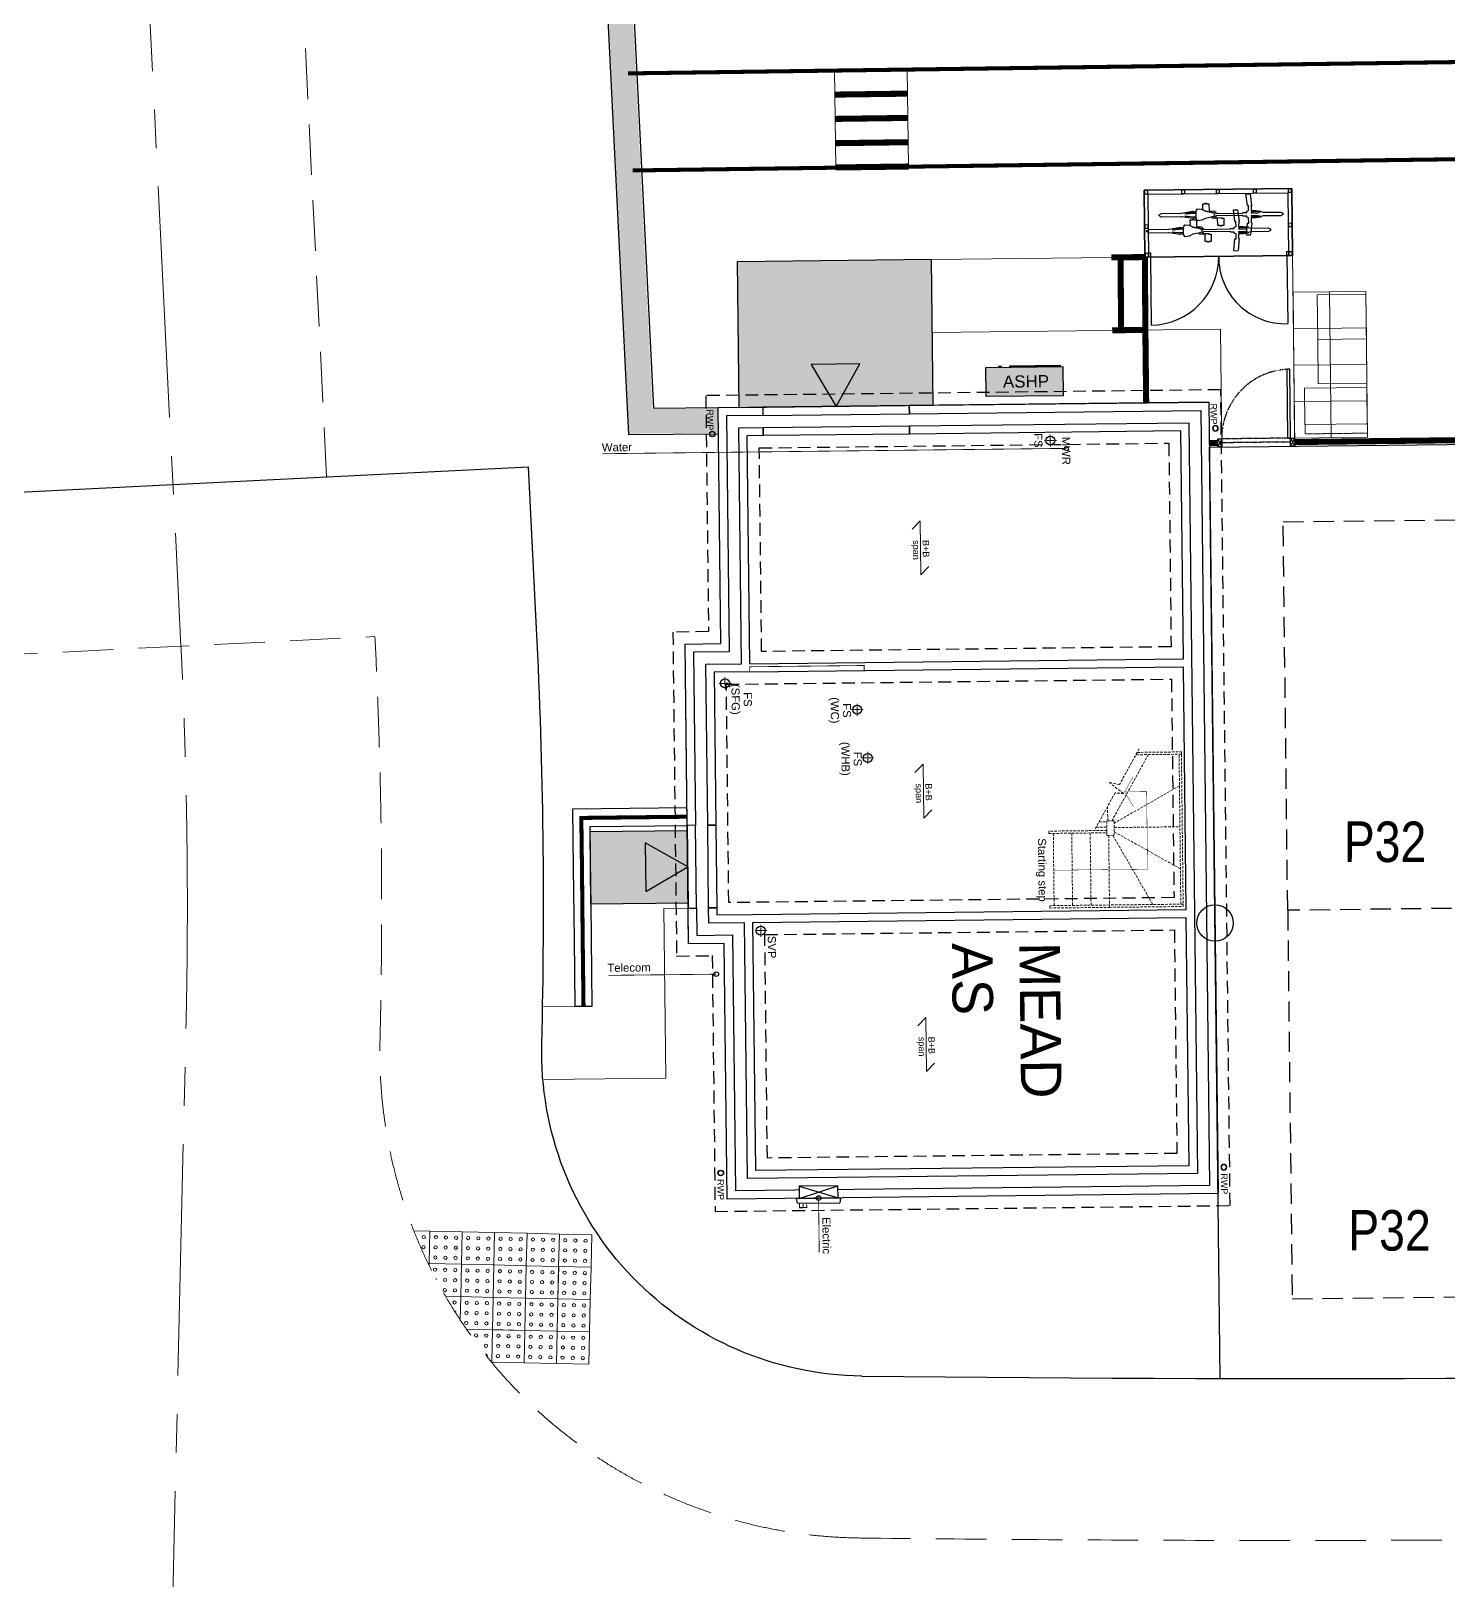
# Model space of a CAD drawing. Extents: x 287880777 to 288144713, y 62793326 to 63089570.
# Drawn here: x 287973894 to 287991400, y 63006965 to 63026100 of the extents above; entities that cross this region are included whole.
import ezdxf

# ---------------------------------------------------------------- set-up
doc = ezdxf.new("R2010")
doc.units = 0
doc.set_wipeout_variables(frame=1)
for name, pattern in [('CENTER', [2, 1.25, -0.25, 0.25, -0.25]), ('Dash', [6.35, 3.175, -3.175]), ('DASHED', [1.4, 0.7, -0.7]), ('DASHED2', [0.375, 0.25, -0.125]), ('HIDDEN', [9.525, 6.35, -3.175]), ('XREF - NORTHERN HIGHWAY DESIGN$0$CENTER2', [28.575, 19.05, -3.175, 3.175, -3.175]), ('XREF - NORTHERN HIGHWAY DESIGN$0$DASHED2', [0.375, 0.25, -0.125])]:
    doc.linetypes.add(name, pattern=pattern)
doc.layers.get('0').update_dxf_attribs({"color": 252})
for name, color, linetype in [('EXP - PEN 1', 1, 'Continuous'), ('NAR 1200h METAL RAILINGS', 160, 'DASHED'), ('NAR DETAIL', 2, 'Continuous'), ('NAR EXTERNAL WALLS', 2, 'Continuous'), ('NAR PARKING', 7, 'DASHED2'), ('NAR PATIO', 3, 'Continuous'), ('NAR PRIVATE DRIVE', 6, 'Continuous'), ('NAR PRIVATE PATH HATCH', 8, 'Continuous'), ('NAR ROLLOVERS', 76, 'DASHED'), ('Wain-Drainage Foul', 6, 'Continuous'), ('Wain-Drainage Foul Text', 2, 'Continuous'), ('Wain-Electrics', 3, 'Continuous'), ('Wain-Foundation acessories', 9, 'Continuous'), ('Wain-Foundation Line', 9, 'Continuous'), ('Wain-Meter box', 9, 'Continuous'), ('Wain-RWP', 9, 'Continuous'), ('Wain-Services Run (Electric)', 10, 'Continuous'), ('Wain-Services Run (Telecom)', 190, 'Continuous'), ('Wain-Stair 1', 2, 'Continuous'), ('Wain-Stair numbers', 9, 'Continuous'), ('Wain-Wall (External)', 4, 'Continuous')]:
    doc.layers.add(name, color=color, linetype=linetype)
for name, color, linetype, lineweight in [('EXP - STEPS', 240, 'Continuous', 18), ('NAR BIN STORAGE', 2, 'Continuous', 0), ('NAR CBF', 34, 'FENCELINE2', 0), ('NAR M4(2)', 94, 'Continuous', 30), ('NAR PATHS', 3, 'Continuous', 0), ('Wain-Text', 2, 'Continuous', 25), ('XREF - NORTHERN HIGHWAY DESIGN$0$EXP - HIGHWAY CENTRELINE', 3, 'XREF - NORTHERN HIGHWAY DESIGN$0$CENTER2', 18), ('XREF - NORTHERN HIGHWAY DESIGN$0$EXP - HIGHWAY CHANNEL', 4, 'XREF - NORTHERN HIGHWAY DESIGN$0$DASHED2', 9), ('XREF - NORTHERN HIGHWAY DESIGN$0$EXP - HIGHWAY FOOTWAY', 3, 'Continuous', 25), ('XREF - NORTHERN HIGHWAY DESIGN$0$EXP - HIGHWAY TACTILES', 1, 'Continuous', 9), ('XREF - NORTHERN HIGHWAY DESIGN$0$EXP - PRIVATE CHANNEL', 3, 'XREF - NORTHERN HIGHWAY DESIGN$0$DASHED2', 9)]:
    doc.layers.add(name, color=color, linetype=linetype, lineweight=lineweight)
for name, color, linetype, true_color in [('NAR DOOR OPENINGS', 140, 'Continuous', 0x00bfff), ('NAR EV CHARGING POINT', 3, 'Continuous', 0x00ff00), ('NAR HOUSE TYPE NAMES', 1, 'Continuous', 0xff0000), ('RL-Fittings', 252, 'Continuous', 0x8f8f8e), ('Wain-Services Run (Water', 145, 'Continuous', 0x3481b8)]:
    doc.layers.add(name, color=color, linetype=linetype, true_color=true_color)
for name, color, linetype, lineweight, true_color in [('NAR Retaining Wall', 222, 'Continuous', 13, 0xcc0099), ('Wain-Mains Water Riser', 152, 'Continuous', 25, 0x2776bb), ('Wain-Mains Water Riser Text', 152, 'Continuous', 25, 0x2776bb)]:
    doc.layers.add(name, color=color, linetype=linetype, lineweight=lineweight, true_color=true_color)
doc.styles.add('DD Arial Narrow', font='ARIALN.TTF', dxfattribs={"height": 100})
doc.styles.get("Standard").update_dxf_attribs({"font": 'arial.ttf'})
doc.styles.add('XREF - ARCHITECT LAYOUT$0$DD Arial Narrow', font='ARIALN.TTF', dxfattribs={"height": 100})
doc.linetypes.add('FENCELINE2', pattern='A,0.25,-0.1,[132,ltypeshp.shx,S=0.1,R=0,X=-0.1,Y=0],-0.1,1', length=1.45)

# ---------------------------------------------------------------- blocks, each defined once
blk = doc.blocks.new('Drainage Pipe')
at = {"linetype": 'CENTER', "lineweight": 13, "ltscale": 20}
for p, q in [((-41681, 78687), (-41831, 78687)), ((-41756, 78762), (-41756, 78612))]:
    blk.add_line(p, q, dxfattribs=at)
blk.add_circle((-41756, 78687), 55)
blk = doc.blocks.new('Span symbol - Beam & block')
at = {"linetype": 'Continuous', "lineweight": 13}
for p, q in [((-5342, 71790), (-6007, 71790)), ((-6007, 71790), (-5906, 71689)), ((-5442, 71890), (-5342, 71790))]:
    blk.add_line(p, q, dxfattribs=at)
at = {"insert": (-5770, 71896), "char_height": 80, "attachment_point": 1, "line_spacing_factor": 0.9}
blk.add_mtext('B+B\\Pspan', dxfattribs=at)
blk = doc.blocks.new('ASHP')
at = {"transparency": 33554457}
h = blk.add_hatch(color=256, dxfattribs=at)
h.dxf.hatch_style = 1
h.paths.add_polyline_path([(548853, -2506), (548853, -2866), (547903, -2866), (547903, -2506)])
at = {"flags": 128}
blk.add_lwpolyline([(548853, -2506), (548853, -2866), (547903, -2866), (547903, -2506)], close=True, dxfattribs=at)
for points in [[(548098, -2496), (548058, -2496), (548058, -2506), (548098, -2506)], [(548199, -2488), (548821, -2488), (548821, -2506), (548199, -2506)]]:
    blk.add_lwpolyline(points, close=True)
at = {"layer": 'Wain-Electrics', "lineweight": 0, "insert": (548112, -2609), "char_height": 150, "width": 2397.38, "attachment_point": 1, "line_spacing_factor": 0.9}
blk.add_mtext('\\A1;ASHP ', dxfattribs=at)
at = {"layer": 'Wain-Text', "lineweight": 0, "insert": (548112, -2609), "char_height": 150, "width": 2397.38, "attachment_point": 1, "line_spacing_factor": 0.9}
blk.add_mtext('\\A1;ASHP ', dxfattribs=at)
blk = doc.blocks.new('RWP')
for radius in [35, 31.5]:
    blk.add_circle((35, 35), radius)
blk = doc.blocks.new('Stairs (Subs)')
at = {"layer": 'Wain-Stair 1', "color": 9, "linetype": 'HIDDEN', "lineweight": 9, "ltscale": 5}
for p, q in [((42, 1543, 0), (42, 2090, 0)), ((71, 2090, 0), (1923, 2090, 0)), ((71, 2090, 0), (71, 1527, 0)), ((1923, 2061, 0), (71, 2061, 0)), ((460, 2061, 0), (914, 1249, 0)), ((967, 1249, 0), (967, 2061, 0)), ((1486, 2061, 0), (1020, 1249, 0)), ((1923, 2090, 0), (1923, 1180, 0)), ((1952, 1180, 0), (1952, 2090, 0)), ((71, 1681, 0), (883, 1222, 0)), ((1923, 1715, 0), (1063, 1232, 0)), ((705, 1170, 0), (883, 1170, 0)), ((883, 1249, 0), (883, 1159, 0)), ((1063, 1249, 0), (883, 1249, 0)), ((883, 1159, 0), (1063, 1159, 0)), ((896, 1062, 0), (896, 1159, 0)), ((960, 1026, 0), (960, 1159, 0)), ((1063, 1159, 0), (1063, 1249, 0)), ((1063, 1180, 0), (1923, 1180, 0)), ((1031, 952, 0), (1923, 952, 0)), ((1031, 724, 0), (1923, 724, 0)), ((1031, 496, 0), (1923, 496, 0))]:
    blk.add_line(p, q, dxfattribs=at)
at = {"layer": 'Wain-Stair 1', "color": 9, "linetype": 'HIDDEN', "lineweight": 9, "ltscale": 5, "elevation": 0}
for points in [[(42, 2090), (71, 2090)], [(1923, 2090), (1952, 2090)], [(0, 1567), (437, 1321), (408, 1194), (549, 1370), (539, 1264), (985, 1012)]]:
    blk.add_lwpolyline(points, dxfattribs=at)
for points in [[(1002, 441), (1031, 441), (1031, 1159), (1002, 1159)], [(1923, 441), (1952, 441), (1952, 1180), (1923, 1180)]]:
    blk.add_lwpolyline(points, close=True, dxfattribs=at)
at = {"layer": 'Wain-Stair numbers', "color": 253, "const_width": 5, "elevation": 0}
for points in [[(528, 1383), (528, 1655), (1486, 1655), (1486, 496)], [(342, 1490), (342, 1490), (528, 1383), (714, 1490), (714, 1490)]]:
    blk.add_lwpolyline(points, dxfattribs=at)
at = {"layer": 'Wain-Stair numbers', "color": 9, "insert": (1481, 406, 0), "char_height": 100, "width": 1584.27, "attachment_point": 2, "line_spacing_factor": 0.9}
blk.add_mtext('Starting step ', dxfattribs=at)
blk = doc.blocks.new('Wall mounted meter - Electric (Plan)')
blk.add_wipeout([(-7157, 85115), (-7157, 84635), (-7007, 84635), (-7007, 85115)])
for p, q in [((-7217, 85137), (-7157, 85147)), ((-7217, 85137), (-7217, 84613)), ((-7157, 85147), (-7157, 84603)), ((-7007, 85115), (-7157, 85115)), ((-7007, 84635), (-7007, 85115)), ((-7157, 84603), (-7217, 84613)), ((-7157, 84635), (-7007, 84635))]:
    blk.add_line(p, q)
at = {"color": 9}
for p, q in [((-7157, 85115), (-7007, 84635)), ((-7007, 85115), (-7157, 84635))]:
    blk.add_line(p, q, dxfattribs=at)
at = {"lineweight": 0, "insert": (-7368, 85117), "char_height": 100, "width": 133.81, "attachment_point": 1, "line_spacing_factor": 0.9}
blk.add_mtext('\\A1;\\pi78.42052,t378.42052;{\\fCalibri|b0|i0|c0|p34;E}', dxfattribs=at)
blk = doc.blocks.new('A$Cee92f38c')
at = {"layer": 'NAR M4(2)', "ltscale": 10, "transparency": 33554585}
h = blk.add_hatch(color=256, dxfattribs=at)
h.dxf.hatch_style = 1
h.paths.add_polyline_path([(0, 1.2), (0.9, 1.2), (0.9, 0), (0, 0)])
at = {"layer": 'NAR M4(2)', "ltscale": 0.25}
blk.add_lwpolyline([(0, 1.2), (0, 0), (0.9, 0), (0.9, 1.2)], close=True, dxfattribs=at)
blk = doc.blocks.new('A$C3d9247a0')
at = {"layer": 'NAR DOOR OPENINGS', "transparency": 33554610}
h = blk.add_hatch(color=256, dxfattribs=at)
h.dxf.hatch_style = 1
h.paths.add_polyline_path([(450, 1200), (150, 680), (750, 680)])
at = {"layer": 'NAR DOOR OPENINGS'}
blk.add_lwpolyline([(450, 1200), (150, 680), (750, 680)], close=True, dxfattribs=at)
at = {"layer": 'NAR M4(2)', "ltscale": 10, "transparency": 33554585, "xscale": -1000, "yscale": 1000, "zscale": 1000}
blk.add_blockref('A$Cee92f38c', (900, 0), dxfattribs=at)
blk = doc.blocks.new('A$C324e72f9')
at = {"layer": 'NAR DOOR OPENINGS', "transparency": 33554610}
h = blk.add_hatch(color=256, dxfattribs=at)
h.dxf.hatch_style = 1
h.paths.add_polyline_path([(1200, 0), (900, 520), (1500, 520)])
at = {"layer": 'NAR PRIVATE PATH HATCH', "transparency": 33554597}
h = blk.add_hatch(color=256, dxfattribs=at)
h.dxf.hatch_style = 1
h.paths.add_polyline_path([(2400, 0), (0, 0), (0, 1800), (2400, 1800)])
at = {"layer": 'NAR DOOR OPENINGS'}
blk.add_lwpolyline([(1200, 0), (900, 520), (1500, 520)], close=True, dxfattribs=at)
at = {"layer": 'NAR PATIO'}
blk.add_lwpolyline([(2400, 0), (0, 0), (0, 1800), (2400, 1800)], close=True, dxfattribs=at)
blk = doc.blocks.new('XREF - NORTHERN HIGHWAY DESIGN$0$TACTILES')
at = {"layer": 'XREF - NORTHERN HIGHWAY DESIGN$0$EXP - HIGHWAY TACTILES'}
blk.add_lwpolyline([(0.4, 0), (0.4, 0.4), (0, 0.4), (0, 0)], close=True, dxfattribs=at)
for centre in [(0.075, 0.325), (0.075, 0.2), (0.2, 0.325), (0.2, 0.2), (0.325, 0.325), (0.325, 0.2), (0.075, 0.075), (0.2, 0.075), (0.325, 0.075)]:
    blk.add_circle(centre, 0.02, dxfattribs=at)
blk = doc.blocks.new('XREF - NORTHERN HIGHWAY DESIGN')
at = {"layer": 'XREF - NORTHERN HIGHWAY DESIGN$0$EXP - HIGHWAY CENTRELINE', "ltscale": 0.15}
blk.add_lwpolyline([(524.64, 321.331), (530.248, 293.093), (530.741, 283.134)], dxfattribs=at)
blk.add_lwpolyline([(530.606, 269.84), (530.803, 278.436, 0.018079), (530.741, 283.134)], format="xyb", dxfattribs=at)
at = {"layer": 'XREF - NORTHERN HIGHWAY DESIGN$0$EXP - HIGHWAY CHANNEL', "ltscale": 2.5, "flags": 128}
for points in [[(539.13, 272.118, 0.017534), (572.256, 272.905, -0.011704), (594.588, 273.696), (603.352, 273.801, 0.414292), (609.279, 279.874), (609.222, 284.575), (614.021, 284.634), (614.079, 279.928, 0.414135), (620.151, 274.002), (625.353, 274.065)], [(539.13, 272.118, -0.418111), (533.2, 278.265, 0.018506), (533.138, 283.253)]]:
    blk.add_lwpolyline(points, format="xyb", dxfattribs=at)
blk.add_lwpolyline([(528.344, 283.016), (533.138, 283.253)], dxfattribs=at)
at = {"layer": 'XREF - NORTHERN HIGHWAY DESIGN$0$EXP - HIGHWAY FOOTWAY', "flags": 128}
for points in [[(539.152, 274.118, 0.017534), (572.138, 274.901, -0.011704), (594.564, 275.696), (603.328, 275.801, 0.414292), (607.28, 279.849), (607.197, 286.55), (615.997, 286.658), (616.079, 279.953, 0.414135), (620.127, 276.002), (627.329, 276.089)], [(539.152, 274.118, -0.418111), (535.199, 278.216, 0.018506), (535.135, 283.351), (535.036, 285.349)]]:
    blk.add_lwpolyline(points, format="xyb", dxfattribs=at)
blk.add_lwpolyline([(526.247, 284.914), (535.036, 285.349)], dxfattribs=at)
at = {"layer": 'XREF - NORTHERN HIGHWAY DESIGN$0$EXP - HIGHWAY TACTILES'}
for points in [[(533.795, 275.51), (533.807, 275.51), (533.816, 275.909), (533.617, 275.914)], [(533.807, 275.486), (533.807, 275.51), (533.795, 275.51)], [(534.011, 275.105), (534.198, 275.1), (534.207, 275.5), (533.807, 275.51), (533.807, 275.486)], [(534.191, 274.814), (534.198, 275.1), (534.011, 275.105)], [(534.27, 274.699), (534.589, 274.691), (534.598, 275.091), (534.198, 275.1), (534.191, 274.814)], [(534.58, 274.292), (534.589, 274.691), (534.27, 274.699)]]:
    blk.add_lwpolyline(points, dxfattribs=at)
for centre in [(533.74, 275.836), (533.737, 275.711), (533.88, 275.433), (534.005, 275.43), (534.13, 275.427), (534, 275.18), (534.003, 275.305), (534.125, 275.177), (534.128, 275.302), (534.121, 275.027), (534.271, 275.024), (534.396, 275.021), (534.521, 275.018), (534.265, 274.774), (534.268, 274.899), (534.39, 274.771), (534.393, 274.896), (534.515, 274.768), (534.518, 274.893), (534.387, 274.621), (534.512, 274.618), (534.509, 274.493)]:
    blk.add_circle(centre, 0.02, dxfattribs=at)
for centre, start, end in [((533.878, 275.308), 359.0685, 56.7784), ((534.118, 274.902), 343.7905, 81.0442), ((534.506, 274.368), 333.2231, 104.2005)]:
    blk.add_arc(centre, 0.02, start, end, dxfattribs=at)
at = {"layer": 'XREF - NORTHERN HIGHWAY DESIGN$0$EXP - PRIVATE CHANNEL', "ltscale": 2.5}
blk.add_lwpolyline([(526.503, 321.701), (532.139, 293.326), (532.54, 285.225)], dxfattribs=at)
at = {"layer": 'XREF - NORTHERN HIGHWAY DESIGN$0$EXP - HIGHWAY TACTILES', "rotation": 358.6879940820637}
for p in [(533.807, 275.51), (534.207, 275.5), (534.607, 275.491), (535.007, 275.482), (535.407, 275.473), (534.198, 275.1), (534.598, 275.091), (534.998, 275.082), (535.398, 275.073), (534.589, 274.691), (534.989, 274.682), (535.388, 274.673), (534.58, 274.292), (534.979, 274.282), (535.379, 274.273)]:
    blk.add_blockref('XREF - NORTHERN HIGHWAY DESIGN$0$TACTILES', p, dxfattribs=at)
blk = doc.blocks.new('A$Cfbc31330')
at = {"layer": 'RL-Fittings', "ltscale": 0.859024}
for p, q in [((0.601, 0.431), (0.634, 0.431)), ((0.601, 0.347), (0.601, 0.431)), ((0.634, 0.439), (0.651, 0.439)), ((0.634, 0.431), (0.634, 0.439)), ((0.651, 0.439), (0.651, 0.431)), ((0.651, 0.431), (0.684, 0.431)), ((0.684, 0.431), (0.685, 0.331)), ((1.194, 0.561), (1.252, 0.561)), ((1.211, 0.402), (1.194, 0.561)), ((1.252, 0.561), (1.269, 0.402)), ((0, 0.288), (0.033, 0.305)), ((0, 0.272), (0, 0.288)), ((0.033, 0.255), (0, 0.272)), ((0.033, 0.305), (0.301, 0.305)), ((0.301, 0.255), (0.033, 0.255)), ((0.301, 0.305), (0.309, 0.305)), ((0.309, 0.255), (0.301, 0.255)), ((0.309, 0.305), (0.459, 0.331)), ((0.459, 0.23), (0.309, 0.255)), ((0.467, 0.314), (0.351, 0.297)), ((0.351, 0.297), (0.501, 0.306)), ((0.468, 0.247), (0.351, 0.264)), ((0.351, 0.264), (0.501, 0.255)), ((0.459, 0.331), (0.484, 0.322)), ((0.484, 0.239), (0.459, 0.23)), ((0.501, 0.306), (0.467, 0.314)), ((0.501, 0.255), (0.468, 0.247)), ((0.484, 0.322), (0.509, 0.331)), ((0.509, 0.23), (0.484, 0.239)), ((0.501, 0.322), (0.501, 0.239)), ((0.509, 0.339), (0.526, 0.364)), ((0.509, 0.331), (0.509, 0.339)), ((0.509, 0.222), (0.509, 0.23)), ((0.526, 0.197), (0.509, 0.222)), ((0.526, 0.364), (0.584, 0.356)), ((0.584, 0.356), (0.601, 0.347)), ((0.601, 0.214), (0.584, 0.205)), ((0.601, 0.347), (0.634, 0.331)), ((0.634, 0.331), (0.601, 0.347)), ((0.635, 0.231), (0.601, 0.214)), ((0.634, 0.331), (0.71, 0.314)), ((0.71, 0.314), (0.634, 0.331)), ((0.71, 0.247), (0.635, 0.231)), ((0.685, 0.331), (0.76, 0.331)), ((0.71, 0.314), (0.743, 0.306)), ((0.743, 0.306), (0.71, 0.314)), ((0.743, 0.256), (0.71, 0.247)), ((0.726, 0.247), (0.718, 0.247)), ((0.726, 0.231), (0.726, 0.247)), ((0.801, 0.231), (0.726, 0.231)), ((0.743, 0.306), (0.76, 0.289)), ((0.76, 0.289), (0.743, 0.306)), ((0.76, 0.272), (0.743, 0.256)), ((0.76, 0.331), (0.76, 0.314)), ((0.76, 0.314), (0.776, 0.314)), ((0.76, 0.289), (0.76, 0.281)), ((0.76, 0.281), (0.76, 0.289)), ((0.76, 0.247), (0.76, 0.239)), ((0.776, 0.247), (0.76, 0.247)), ((0.76, 0.239), (0.852, 0.239)), ((0.776, 0.314), (0.776, 0.297)), ((0.776, 0.297), (1.144, 0.298)), ((0.776, 0.264), (0.776, 0.247)), ((1.144, 0.264), (0.776, 0.264)), ((0.802, 0.13), (0.801, 0.231)), ((0.852, 0.239), (0.852, 0.231)), ((0.852, 0.231), (0.885, 0.231)), ((0.885, 0.231), (0.885, 0.131)), ((1.144, 0.298), (1.152, 0.306)), ((1.152, 0.256), (1.144, 0.264)), ((1.152, 0.306), (1.202, 0.306)), ((1.202, 0.256), (1.152, 0.256)), ((1.202, 0.323), (1.227, 0.331)), ((1.202, 0.306), (1.202, 0.323)), ((1.202, 0.239), (1.202, 0.256)), ((1.227, 0.231), (1.202, 0.239)), ((1.227, 0.402), (1.211, 0.402)), ((1.227, 0.331), (1.227, 0.402)), ((1.227, 0.16), (1.227, 0.231)), ((1.269, 0.402), (1.261, 0.394)), ((1.265, 0.398), (1.261, 0.331)), ((1.261, 0.331), (1.327, 0.331)), ((1.269, 0.314), (1.261, 0.298)), ((1.261, 0.298), (1.352, 0.298)), ((1.261, 0.264), (1.352, 0.264)), ((1.269, 0.248), (1.261, 0.264)), ((1.261, 0.231), (1.261, 0.168)), ((1.327, 0.231), (1.261, 0.231)), ((1.386, 0.315), (1.269, 0.314)), ((1.386, 0.248), (1.269, 0.248)), ((1.327, 0.331), (1.394, 0.323)), ((1.394, 0.239), (1.327, 0.231)), ((1.352, 0.298), (1.386, 0.306)), ((1.352, 0.264), (1.386, 0.256)), ((1.394, 0.323), (1.394, 0.315)), ((1.394, 0.315), (1.428, 0.306)), ((1.428, 0.256), (1.394, 0.248)), ((1.394, 0.248), (1.394, 0.239)), ((1.428, 0.306), (1.67, 0.306)), ((1.67, 0.256), (1.428, 0.256)), ((1.67, 0.306), (1.698, 0.292)), ((1.698, 0.271), (1.67, 0.256)), ((1.698, 0.292), (1.698, 0.271)), ((0.584, 0.205), (0.526, 0.197)), ((0.835, 0.13), (0.802, 0.13)), ((0.835, 0.122), (0.835, 0.13)), ((0.852, 0.122), (0.835, 0.122)), ((0.885, 0.131), (0.852, 0.13)), ((0.852, 0.13), (0.852, 0.122)), ((1.194, 0.001), (1.211, 0.16)), ((1.194, 0), (1.253, 0)), ((1.211, 0.16), (1.227, 0.16)), ((1.269, 0.16), (1.252, 0.001)), ((1.261, 0.168), (1.269, 0.16))]:
    blk.add_line(p, q, dxfattribs=at)

msp = doc.modelspace()

# ---------------------------------------------------------------- linework, layer by layer
at = {"layer": 'EXP - STEPS'}
for p, q in [((287983836, 63024414, 0), (287983820, 63025614, 0)), ((287984736, 63024426, 0), (287984720, 63025626, 0))]:
    msp.add_line(p, q, dxfattribs=at)
at = {"layer": 'EXP - STEPS', "const_width": 75, "elevation": 0}
for points in [[(287983824, 63025314), (287984724, 63025326)], [(287983828, 63025014), (287984728, 63025026)], [(287983832, 63024714), (287984732, 63024726)], [(287983836, 63024414), (287984736, 63024426)]]:
    msp.add_lwpolyline(points, dxfattribs=at)
at = {"layer": 'EXP - STEPS', "const_width": 75}
for points in [[(287987361, 63022405), (287987355, 63023305)], [(287987661, 63022407), (287987655, 63023307)]]:
    msp.add_lwpolyline(points, dxfattribs=at)
at = {"layer": 'EXP - STEPS'}
msp.add_lwpolyline([(287987807, 63023309), (287987501, 63023305)], dxfattribs=at)
at = {"layer": 'NAR 1200h METAL RAILINGS', "ltscale": 250, "const_width": 50}
msp.add_lwpolyline([(287980720, 63014053), (287980710, 63014865), (287980701, 63015760), (287980693, 63016379), (287982000, 63016394)], dxfattribs=at)
at = {"layer": 'NAR BIN STORAGE'}
for points in [[(287990391, 63022297), (287989791, 63022290), (287989785, 63022840), (287990385, 63022847)], [(287990397, 63021747), (287989797, 63021740), (287989791, 63022290), (287990391, 63022297)], [(287990403, 63021247), (287989633, 63021238), (287989628, 63021688), (287990398, 63021697)]]:
    msp.add_lwpolyline(points, close=True, dxfattribs=at)
at = {"layer": 'NAR BIN STORAGE', "linetype": 'Dash', "ltscale": 0.025}
msp.add_lwpolyline([(287989633, 63021238), (287989635, 63021123), (287990404, 63021132), (287990403, 63021247)], dxfattribs=at)
at = {"layer": 'NAR CBF', "linetype": 'DASHED', "ltscale": 500, "transparency": 33554687, "const_width": 75}
for points in [[(287987651, 63023307), (287987651, 63023307), (287987241, 63023303)], [(287987671, 63021507), (287987661, 63022407), (287987251, 63022403)]]:
    msp.add_lwpolyline(points, dxfattribs=at)
at = {"layer": 'NAR CBF', "ltscale": 1200, "transparency": 33554687, "const_width": 75}
for points in [[(287988556, 63021011), (287988453, 63021010)], [(287994001, 63021073), (287989506, 63021022)]]:
    msp.add_lwpolyline(points, dxfattribs=at)
at = {"layer": 'NAR DETAIL', "ltscale": 0.5}
msp.add_lwpolyline([(287987645, 63024132), (287987655, 63023307), (287989479, 63023328), (287989470, 63024153), (287987645, 63024132)], dxfattribs=at)
msp.add_lwpolyline([(287987655, 63023307), (287987645, 63024132), (287989470, 63024153), (287989479, 63023328)], close=True, dxfattribs=at)
at = {"layer": 'NAR DETAIL', "flags": 128}
for points in [[(287989455, 63021071), (287989445, 63021921), (287989407, 63021921), (287989417, 63021071)], [(287988556, 63020961), (287988555, 63021061), (287988605, 63021061), (287988606, 63020961)], [(287989456, 63020971), (287989455, 63021071), (287989505, 63021072), (287989506, 63020972)]]:
    msp.add_lwpolyline(points, close=True, dxfattribs=at)
for points in [[(287988555, 63021061), (287988606, 63020961)], [(287988605, 63021061), (287988556, 63020961)], [(287989455, 63021071), (287989506, 63020972)], [(287989505, 63021072), (287989456, 63020971)]]:
    msp.add_lwpolyline(points, dxfattribs=at)
at = {"layer": 'NAR DETAIL', "linetype": 'DASHED', "ltscale": 0.005, "flags": 128}
msp.add_lwpolyline([(287989455, 63021071), (287988605, 63021061), (287988606, 63021017), (287989456, 63021027)], close=True, dxfattribs=at)
at = {"layer": 'NAR DETAIL', "linetype": 'DASHED', "ltscale": 0.2}
msp.add_arc((287989455, 63021071), 850, 93.0722, 180.6523, dxfattribs=at)
at = {"layer": 'NAR EV CHARGING POINT'}
msp.add_circle((287988521, 63015081), 225, dxfattribs=at)
at = {"layer": 'NAR EXTERNAL WALLS'}
for points in [[(287990305, 63030011), (287980926, 63028150), (287981274, 63021114), (287982385, 63021122)], [(287990368, 63029693), (287981265, 63027886), (287981584, 63021441), (287982383, 63021447)], [(287981999, 63016502), (287980584, 63016486), (287980593, 63015759), (287980603, 63014886), (287980612, 63014052)], [(287980827, 63014055), (287980813, 63015312), (287980808, 63015761), (287980802, 63016273), (287982002, 63016287)], [(287980612, 63014052), (287980827, 63014055)]]:
    msp.add_lwpolyline(points, dxfattribs=at)
at = {"layer": 'NAR PARKING', "ltscale": 1000}
for points in [[(287989419, 63015238), (287989364, 63020038), (287991764, 63020065), (287991819, 63015266)], [(287989419, 63015238), (287989474, 63010439), (287991873, 63010466), (287991819, 63015266)]]:
    msp.add_lwpolyline(points, close=True, dxfattribs=at)
at = {"layer": 'NAR PATHS'}
for points in [[(287989506, 63020972), (287989479, 63023328), (287985020, 63023277)], [(287989955, 63021077), (287989935, 63022877)], [(287988606, 63020961), (287988590, 63022418), (287985030, 63022377)], [(287989490, 63022422), (287990390, 63022432)], [(287989495, 63021972), (287990395, 63021982)], [(287989500, 63021522), (287990400, 63021532)], [(287982002, 63016287), (287980802, 63016273), (287980827, 63014055), (287980224, 63014048)], [(287982013, 63015264), (287981713, 63015261), (287981737, 63013165), (287980234, 63013148)]]:
    msp.add_lwpolyline(points, dxfattribs=at)
msp.add_lwpolyline([(287990405, 63021082), (287989505, 63021072), (287989485, 63022872), (287990385, 63022882)], close=True, dxfattribs=at)
at = {"layer": 'NAR PRIVATE DRIVE'}
msp.add_lwpolyline([(287988585, 63009455), (287988454, 63020960), (287995053, 63021035), (287995185, 63009488)], dxfattribs=at)
at = {"layer": 'NAR Retaining Wall', "linetype": 'DASHED', "ltscale": 250, "const_width": 300}
msp.add_lwpolyline([(287990336, 63029852), (287981096, 63028018), (287981294, 63023999)], dxfattribs=at)
at = {"layer": 'NAR Retaining Wall', "linetype": 'Continuous', "ltscale": 250, "const_width": 300}
msp.add_lwpolyline([(287981294, 63023999), (287981429, 63021278), (287982384, 63021285)], dxfattribs=at)
at = {"layer": 'NAR ROLLOVERS', "ltscale": 500, "const_width": 50}
for points in [[(288007048, 63025928), (287981269, 63025576)], [(288007047, 63025928), (288007080, 63023287), (288006181, 63023276), (288006163, 63024716), (287981328, 63024377)]]:
    msp.add_lwpolyline(points, dxfattribs=at)
at = {"layer": 'RL-Fittings', "ltscale": 0.859024}
for p, q in [((287989409, 63023327), (287989419, 63022485)), ((287987724, 63023308), (287987734, 63022466))]:
    msp.add_line(p, q, dxfattribs=at)
at = {"layer": 'RL-Fittings', "ltscale": 0.859024, "flags": 128}
for points in [[(287987724, 63023308), (287987655, 63023307), (287987645, 63024132), (287989470, 63024153), (287989479, 63023328), (287989429, 63023327)], [(287987704, 63023308), (287987696, 63024083), (287989421, 63024102), (287989429, 63023327)]]:
    msp.add_lwpolyline(points, dxfattribs=at)
for points in [[(287987650, 63024127), (287987651, 63024087), (287987691, 63024088), (287987690, 63024128), (287987650, 63024127)], [(287988108, 63024132), (287988109, 63024092), (287988149, 63024093), (287988148, 63024133), (287988108, 63024132)], [(287988536, 63024137), (287988537, 63024097), (287988577, 63024098), (287988576, 63024138), (287988536, 63024137)], [(287988992, 63024142), (287988992, 63024102), (287989032, 63024103), (287989032, 63024143), (287988992, 63024142)], [(287989425, 63024147), (287989426, 63024107), (287989466, 63024108), (287989465, 63024148), (287989425, 63024147)], [(287987655, 63023703), (287987655, 63023663), (287987695, 63023664), (287987695, 63023704), (287987655, 63023703)], [(287989430, 63023723), (287989430, 63023683), (287989470, 63023684), (287989470, 63023724), (287989430, 63023723)], [(287987659, 63023352), (287987659, 63023312), (287987699, 63023313), (287987699, 63023353), (287987659, 63023352)], [(287987704, 63023358), (287987724, 63023358), (287987724, 63023308), (287987704, 63023308), (287987704, 63023358)], [(287989409, 63023377), (287989429, 63023377), (287989429, 63023327), (287989409, 63023327), (287989409, 63023377)], [(287989434, 63023372), (287989434, 63023332), (287989474, 63023333), (287989474, 63023373), (287989434, 63023372)]]:
    msp.add_lwpolyline(points, close=True, dxfattribs=at)
at = {"layer": 'RL-Fittings', "ltscale": 0.859024}
for centre, radius, start, end in [((287987718, 63023314), 849, 271.056, 0.2486), ((287989388, 63023305), 821, 179.1109, 272.1937)]:
    msp.add_arc(centre, radius, start, end, dxfattribs=at)
at = {"layer": 'Wain-Foundation Line', "linetype": 'HIDDEN', "ltscale": 25, "elevation": 0}
for points in [[(287988593, 63021668), (287982231, 63021595), (287982264, 63018680), (287981824, 63018675), (287981870, 63014673), (287982310, 63014678), (287982346, 63011518), (287988708, 63011590)], [(287982920, 63018435), (287982891, 63020950), (287987951, 63021008), (287987979, 63018493)], [(287982515, 63015333), (287982484, 63018030), (287987984, 63018093), (287988015, 63015395)], [(287982991, 63012178), (287982960, 63014938), (287988019, 63014995), (287988051, 63012235)]]:
    msp.add_lwpolyline(points, close=True, dxfattribs=at)
at = {"layer": 'Wain-Mains Water Riser', "lineweight": 0}
msp.add_circle((287986687, 63020944), 25, dxfattribs=at)
at = {"layer": 'Wain-Services Run (Electric)', "const_width": 10}
msp.add_lwpolyline([(287983624, 63011683), (287983632, 63011013)], dxfattribs=at)
at = {"layer": 'Wain-Services Run (Telecom)', "const_width": 10}
msp.add_lwpolyline([(287982360, 63014449), (287981026, 63014434)], dxfattribs=at)
at = {"layer": 'Wain-Services Run (Telecom)'}
msp.add_circle((287982360, 63014449), 29, dxfattribs=at)
at = {"layer": 'Wain-Services Run (Water', "const_width": 10}
msp.add_lwpolyline([(287986687, 63020944), (287980952, 63020878)], dxfattribs=at)
at = {"layer": 'Wain-Wall (External)'}
for p, q in [((287988447, 63021516), (287988559, 63011739)), ((287984748, 63021221), (287988198, 63021261)), ((287984749, 63021121), (287984748, 63021221)), ((287988198, 63021261), (287988303, 63011988)), ((287988099, 63021160), (287984749, 63021121)), ((287988131, 63018344), (287988099, 63021160)), ((287982771, 63018283), (287988131, 63018344)), ((287982773, 63018183), (287988132, 63018244)), ((287982013, 63015264), (287982116, 63015266)), ((287982018, 63014824), (287982013, 63015264)), ((287982116, 63015266), (287982120, 63014928)), ((287982268, 63015080), (287982266, 63015267)), ((287982708, 63015085), (287982268, 63015080)), ((287982744, 63011925), (287982708, 63015085)), ((287982807, 63015186), (287988166, 63015247)), ((287982808, 63015086), (287988167, 63015147)), ((287982120, 63014928), (287982560, 63014933)), ((287982560, 63014933), (287982596, 63011773)), ((287982458, 63014829), (287982018, 63014824)), ((287982494, 63011670), (287982458, 63014829)), ((287988455, 63011840), (287982596, 63011773)), ((287988303, 63011988), (287982744, 63011925)), ((287988559, 63011739), (287982494, 63011670))]:
    msp.add_line(p, q, dxfattribs=at)
for points in [[(287982487, 63021346), (287982520, 63018430), (287982080, 63018425), (287982104, 63016288), (287982002, 63016287), (287981976, 63018527), (287982416, 63018532), (287982383, 63021447), (287982935, 63021453), (287982936, 63021351), (287982487, 63021346)], [(287988447, 63021516), (287984745, 63021474), (287984746, 63021371), (287988346, 63021412), (287988455, 63011840)], [(287982254, 63016290), (287982231, 63018277), (287982671, 63018282), (287982638, 63021197), (287982938, 63021201), (287982939, 63021101), (287982739, 63021099), (287982771, 63018283)], [(287982773, 63018183), (287982333, 63018178), (287982354, 63016291), (287982254, 63016290)], [(287988166, 63015247), (287988132, 63018244)], [(287982266, 63015267), (287982366, 63015268), (287982367, 63015181), (287982807, 63015186)], [(287982808, 63015086), (287982843, 63012026), (287988202, 63012087), (287988167, 63015147)]]:
    msp.add_lwpolyline(points, dxfattribs=at)
for points in [[(287982935, 63021453), (287982936, 63021351), (287984746, 63021371), (287984745, 63021474)], [(287982939, 63021101), (287982938, 63021201), (287984748, 63021221), (287984749, 63021121)], [(287982002, 63016287), (287982013, 63015264), (287982116, 63015266), (287982104, 63016288)], [(287982354, 63016291), (287982366, 63015268), (287982266, 63015267), (287982254, 63016290)]]:
    msp.add_lwpolyline(points, close=True, dxfattribs=at)
at = {"layer": 'Wain-Wall (External)', "linetype": 'HIDDEN', "ltscale": 25, "const_width": 10}
msp.add_lwpolyline([(287984187, 63018262), (287982772, 63018246), (287982773, 63018183), (287984188, 63018199)], close=True, dxfattribs=at)

# ---------------------------------------------------------------- block references
at = {"layer": 'NAR DETAIL', "rotation": 0.652316764764935}
msp.add_blockref('ASHP', (287437794, 63018212, 0), dxfattribs=at)
at = {"layer": 'NAR EV CHARGING POINT', "ltscale": 0.5, "xscale": 900.0000000000001, "yscale": 900.0000000000001, "zscale": 900.0000000000001, "rotation": 0.6523124718968362}
for p in [(287987835, 63023571), (287987680, 63023374)]:
    msp.add_blockref('A$Cfbc31330', p, dxfattribs=at)
at = {"layer": 'NAR M4(2)', "rotation": 270.6523167647649}
msp.add_blockref('A$C3d9247a0', (287980802, 63016212), dxfattribs=at)
at = {"layer": 'NAR PATIO', "xscale": -1, "rotation": 0.652316764764933}
msp.add_blockref('A$C324e72f9', (287985040, 63021477), dxfattribs=at)
at = {"layer": 'Wain-Drainage Foul', "lineweight": 0}
for p, rotation in [((287908280, 62978392), 270.6523167647649), ((288025117, 62939835), 0.6523167647649223), ((287905894, 62975068), 270.6523167647649), ((288062438, 63059769), 90.65231676476493), ((287904703, 62972338), 270.6523167647649)]:
    msp.add_blockref('Drainage Pipe', p, dxfattribs=dict(at, rotation=rotation))
at = {"layer": 'Wain-Foundation acessories', "rotation": 270.6523167647649}
for p in [(287913164, 63013224, 0), (287913198, 63010218, 0), (287913234, 63007089, 0)]:
    msp.add_blockref('Span symbol - Beam & block', p, dxfattribs=at)
at = {"layer": 'Wain-RWP', "xscale": -1, "rotation": 90.65231676476493}
for p in [(287988561, 63021227, 0), (287988665, 63012100, 0)]:
    msp.add_blockref('RWP', p, dxfattribs=at)
at = {"layer": 'Wain-RWP', "rotation": 270.6523167647649}
for p in [(287982276, 63021156, 0), (287982380, 63012028, 0)]:
    msp.add_blockref('RWP', p, dxfattribs=at)
at = {"layer": 'Wain-Stair 1', "linetype": 'HIDDEN', "lineweight": 9, "ltscale": 5, "rotation": 270.6523167647649}
msp.add_blockref('Stairs (Subs)', (287986016, 63017213, 0), dxfattribs=at)

# ---------------------------------------------------------------- texts
at = {"layer": 'NAR HOUSE TYPE NAMES', "insert": (287986604, 63014848, 0), "char_height": 500, "attachment_point": 1, "rotation": 270.6523, "style": 'DD Arial Narrow'}
msp.add_mtext_dynamic_manual_height_columns('{\\fGill Sans MT|b0|i0|c0|p34;MEAD\\PAS}', width=2588.93, gutter_width=12.5, heights=[0], dxfattribs=at)
at = {"layer": 'NAR PARKING', "char_height": 500, "attachment_point": 3, "rotation": 359.7932, "style": 'XREF - ARCHITECT LAYOUT$0$DD Arial Narrow'}
for insert in [(287991132, 63016333), (287991187, 63011533)]:
    msp.add_mtext_dynamic_manual_height_columns('P32', width=1066.24, gutter_width=500, heights=[0], dxfattribs=dict(at, insert=insert))
at = {"layer": 'Wain-Drainage Foul Text', "lineweight": 0, "insert": (287986338, 63021052, 0), "char_height": 100, "attachment_point": 4, "rotation": 270.6523, "line_spacing_factor": 0.9}
msp.add_mtext('\\A1;\\pi-79.87722;FS ', dxfattribs=at)
at = {"layer": 'Wain-Drainage Foul Text', "char_height": 100, "attachment_point": 1, "rotation": 270.6523, "line_spacing_factor": 0.9}
for s, insert in [('\\A1;\\pi-79.87722;FS\\P\\pi-183.35607;(SFG)', (287982799, 63017853)), ('\\A1;\\pi-79.87722;FS\\P\\pi-156.13915;(WC)', (287984025, 63017717)), ('\\A1;\\pi-79.87722;FS\\P\\pi-202.72851;(WHB)', (287984157, 63017118)), ('\\A1;{\\fArial|b0|i0|c0|p34;SVP}', (287983096, 63014923, 0))]:
    msp.add_mtext(s, dxfattribs=dict(at, insert=insert))
at = {"layer": 'Wain-Mains Water Riser Text', "lineweight": 0, "insert": (287986734, 63020740, 0), "char_height": 100, "attachment_point": 3, "rotation": 270.6523, "line_spacing_factor": 0.9}
msp.add_mtext('MWR', dxfattribs=at)
at = {"layer": 'Wain-RWP', "char_height": 80, "rotation": 270.6523, "line_spacing_factor": 0.9}
for insert, attachment_point in [((287982243, 63021427, 0), 7), ((287988464, 63021498, 0), 7), ((287982453, 63011919, 0), 1), ((287988675, 63011990, 0), 1)]:
    msp.add_mtext('RWP', dxfattribs=dict(at, insert=insert, attachment_point=attachment_point))
at = {"layer": 'Wain-Services Run (Electric)'}
msp.add_text('Electric ', height=100, rotation=270.6523, dxfattribs=at).set_placement((287983670, 63011449, 0))
at = {"layer": 'Wain-Services Run (Telecom)'}
msp.add_text('Telecom', height=100, rotation=0.6523, dxfattribs=at).set_placement((287981015, 63014477, 0))
at = {"layer": 'Wain-Services Run (Water'}
msp.add_text('Water', height=100, rotation=0.6523, dxfattribs=at).set_placement((287980947, 63020906, 0))

# ---------------------------------------------------------------- next in the draw order: block references
at = {"layer": 'Wain-Meter box', "rotation": 90.65231676476493}
msp.add_blockref('Wall mounted meter - Electric (Plan)', (288068412, 63019805), dxfattribs=at)

# ---------------------------------------------------------------- next in the draw order: linework, layer by layer
at = {"layer": 'Defpoints'}
msp.add_lwpolyline([(287988447, 63021516), (287988559, 63011739), (287982494, 63011670), (287982458, 63014829), (287982018, 63014824), (287981976, 63018527), (287982416, 63018532), (287982383, 63021447)], close=True, dxfattribs=at)
at = {"layer": 'Wain-Services Run (Electric)'}
msp.add_circle((287983624, 63011683), 29, dxfattribs=at)

# ---------------------------------------------------------------- next in the draw order: block references
at = {"layer": 'EXP - PEN 1', "xscale": 1000, "yscale": 1000, "zscale": 1000}
msp.add_blockref('XREF - NORTHERN HIGHWAY DESIGN', (287445006, 62735366), dxfattribs=at)

doc.saveas('drawing.dxf')
